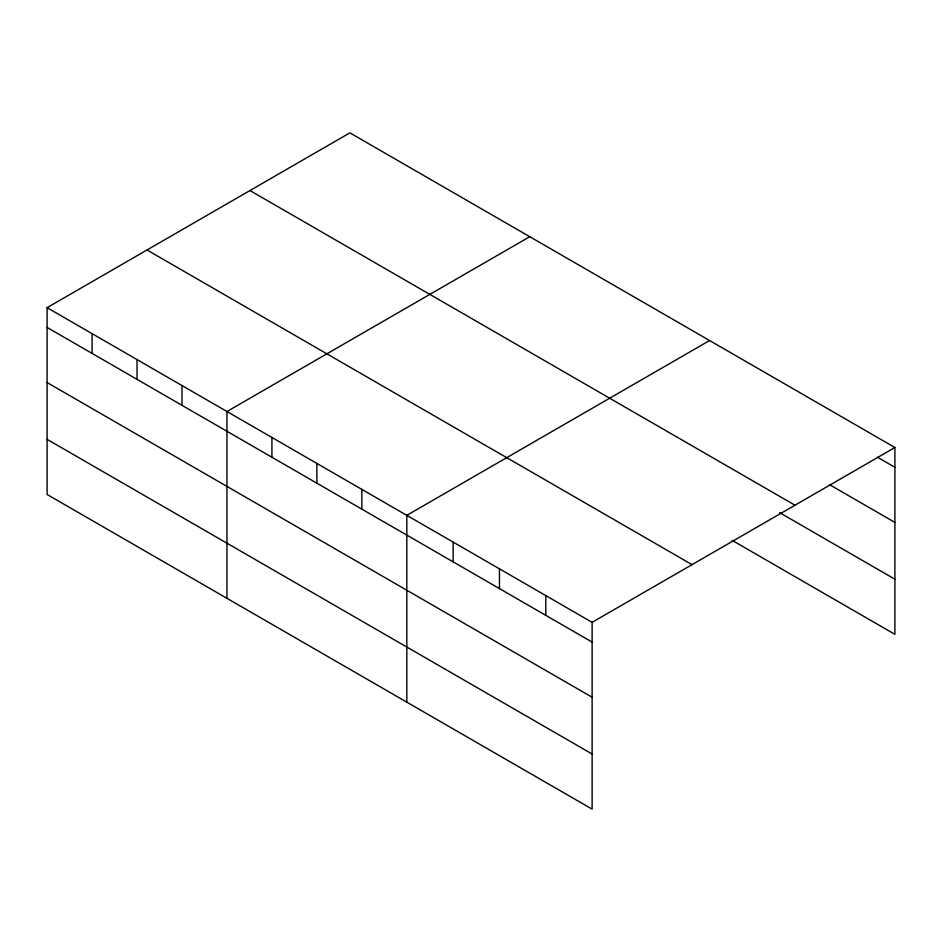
<?xml version="1.0" encoding="UTF-8"?>
<svg xmlns="http://www.w3.org/2000/svg" width="942" height="942" viewBox="0 0 942 942"><rect width="100%" height="100%" fill="white"/><g stroke="black" fill="none" stroke-linecap="round" stroke-linejoin="round"><path stroke-width="1.41" d="M47.1 307.669L592.118 622.332L592.118 809.143L47.1 494.479L47.1 307.669L349.882 132.857L894.9 447.521L894.9 634.331L732.134 540.355M529.745 236.701L226.951 411.513L226.951 598.323M709.597 340.533L406.814 515.345L406.814 702.155M592.118 622.332L894.9 447.521M877.367 457.164L894.9 467.279M829.796 484.824L894.9 522.41M249.971 190.543L794.977 505.206M779.705 512.695L894.9 579.2M147.023 249.983L692.029 564.647M47.1 327.439L592.118 642.091M47.1 382.558L592.118 697.221M47.1 439.361L592.118 754.012M545.783 595.591L545.783 615.35M499.46 568.838L499.46 588.609M453.137 542.097L453.137 561.856M361.846 489.393L361.846 509.151M316.877 463.429L316.877 483.187M271.92 437.465L271.92 457.235M181.994 385.549L181.994 405.319M137.026 359.585L137.026 379.355M92.069 333.633L92.069 353.391"/></g></svg>
